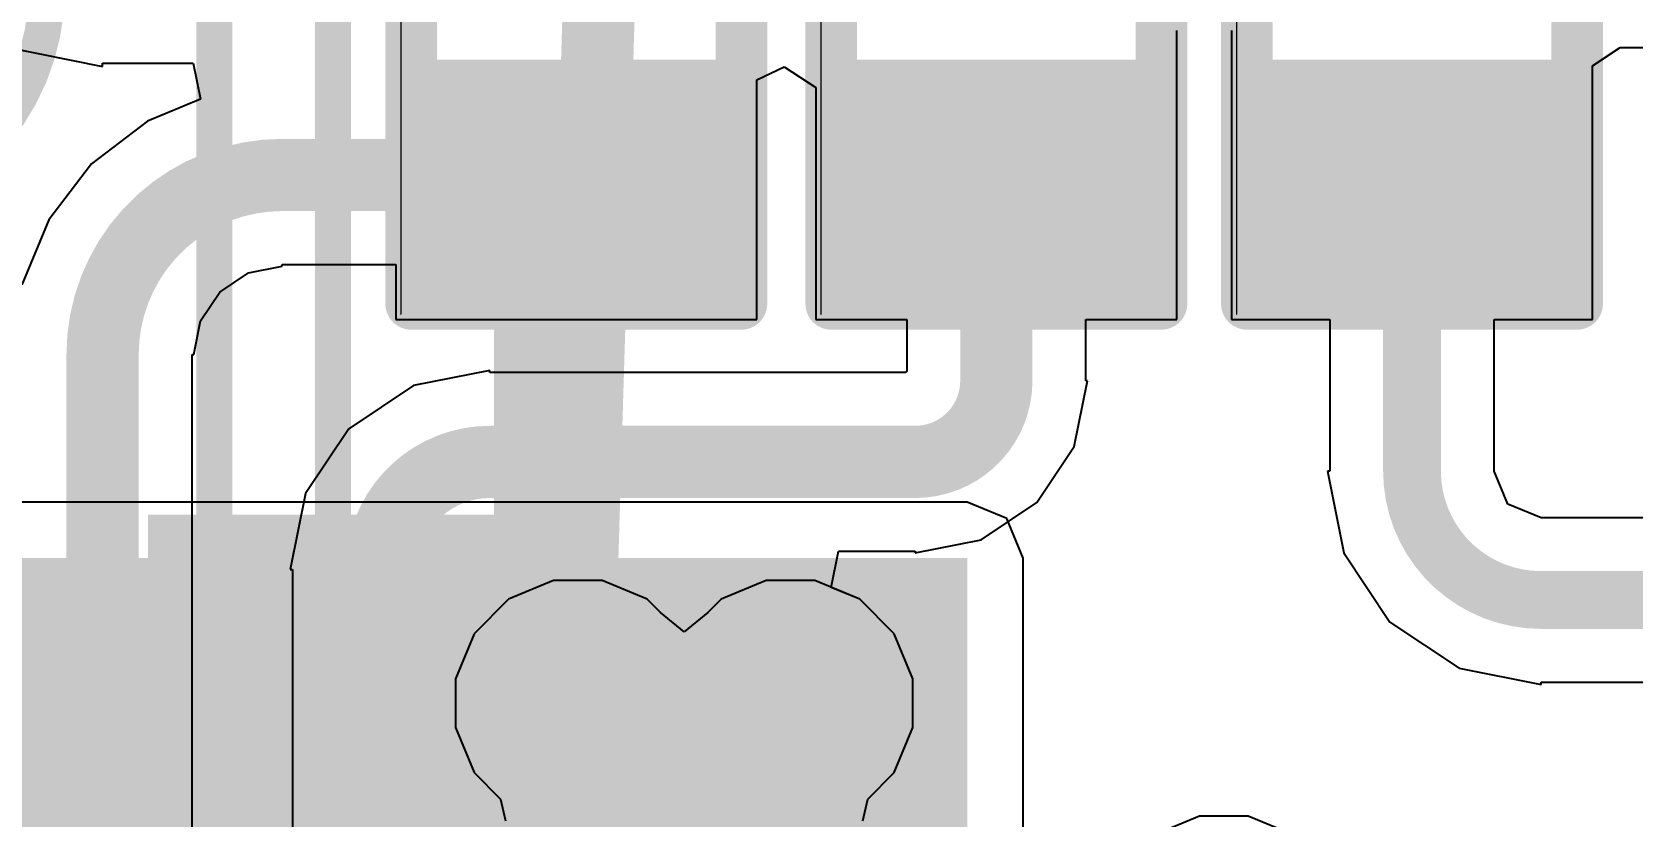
# Model space of a CAD drawing. Header units: inches. Extents: x -6 to 283, y -12 to 154.
# Drawn here: x 32.62 to 36.56, y -7.893 to -5.96 of the extents above; entities that cross this region are included whole.
import ezdxf

# ---------------------------------------------------------------- set-up
doc = ezdxf.new("R2010")
doc.units = ezdxf.units.IN
for name, color, linetype in [('Bottom Layer', 5, 'Continuous'), ('Drill Drawing', 1, 'Continuous'), ('GND-1', 16, 'Continuous'), ('GND-2', 90, 'Continuous'), ('GND-3', 216, 'Continuous'), ('GND-4', 54, 'Continuous'), ('PWR-1', 156, 'Continuous'), ('PWR-2', 130, 'Continuous'), ('Signal L1', 76, 'Continuous'), ('Signal L2', 6, 'Continuous'), ('Top Layer', 1, 'Continuous'), ('Top Overlay', 2, 'Continuous'), ('Top Paste', 8, 'Continuous'), ('Top Solder', 216, 'Continuous'), ('Via Holes', 16, 'Continuous')]:
    doc.layers.add(name, color=color, linetype=linetype)
doc.styles.add('Arial Black_Bold', font='', dxfattribs={"height": 0.2})
doc.styles.get('Arial Black_Bold').set_extended_font_data('Arial Black', bold=True)

# ---------------------------------------------------------------- blocks, each defined once
blk = doc.blocks.new('R___0402_80')
at = {"layer": 'Top Layer'}
for points in [[(-0.6985, -0.3175), (-0.6985, 0.3175), (-0.2413, 0.3175), (-0.2413, -0.3175)], [(0.2413, -0.3175), (0.2413, 0.3175), (0.6985, 0.3175), (0.6985, -0.3175)]]:
    blk.add_hatch(color=1, dxfattribs=at).paths.add_polyline_path(points)
at = {"layer": 'Top Paste'}
for points in [[(-0.6985, -0.3175), (-0.6985, 0.3175), (-0.2413, 0.3175), (-0.2413, -0.3175)], [(0.2413, -0.3175), (0.2413, 0.3175), (0.6985, 0.3175), (0.6985, -0.3175)]]:
    blk.add_hatch(color=8, dxfattribs=at).paths.add_polyline_path(points)
at = {"layer": 'Top Solder'}
for points in [[(-0.7535, -0.3725), (-0.7535, 0.3725), (-0.1863, 0.3725), (-0.1863, -0.3725)], [(0.1863, -0.3725), (0.1863, 0.3725), (0.7535, 0.3725), (0.7535, -0.3725)]]:
    blk.add_hatch(color=216, dxfattribs=at).paths.add_polyline_path(points)
at = {"layer": 'Top Overlay'}
for points in [[(-0.7874, -0.4064, 0.127, 0.127, 0), (-0.7874, 0.4064, 0.127, 0.127, 0)], [(0.7874, 0.4064, 0.127, 0.127, 0), (-0.7874, 0.4064, 0.127, 0.127, 0)], [(0.7874, -0.4064, 0.127, 0.127, 0), (0.7874, 0.4064, 0.127, 0.127, 0)], [(0.7874, -0.4064, 0.127, 0.127, 0), (-0.7874, -0.4064, 0.127, 0.127, 0)], [(0.8128, -0.4318, 0.00323, 0.00323, 0), (-0.8128, -0.4318, 0.00323, 0.00323, 0)]]:
    blk.add_lwpolyline(points, format="xyseb", dxfattribs=at)
for points in [[(-0.8191, 0.4064, 0.0635, 0.0635, 1), (-0.7556, 0.4064, 0.0635, 0.0635, 1)], [(-0.8191, 0.4064, 0.0635, 0.0635, 1), (-0.7556, 0.4064, 0.0635, 0.0635, 1)], [(0.7556, 0.4064, 0.0635, 0.0635, 1), (0.8191, 0.4064, 0.0635, 0.0635, 1)], [(0.7556, 0.4064, 0.0635, 0.0635, 1), (0.8191, 0.4064, 0.0635, 0.0635, 1)], [(-0.8191, -0.4064, 0.0635, 0.0635, 1), (-0.7556, -0.4064, 0.0635, 0.0635, 1)], [(-0.8191, -0.4064, 0.0635, 0.0635, 1), (-0.7556, -0.4064, 0.0635, 0.0635, 1)], [(0.7556, -0.4064, 0.0635, 0.0635, 1), (0.8191, -0.4064, 0.0635, 0.0635, 1)], [(0.7556, -0.4064, 0.0635, 0.0635, 1), (0.8191, -0.4064, 0.0635, 0.0635, 1)], [(-0.8136, -0.4318, 0.00161, 0.00161, 1), (-0.812, -0.4318, 0.00161, 0.00161, 1)], [(0.812, -0.4318, 0.00161, 0.00161, 1), (0.8136, -0.4318, 0.00161, 0.00161, 1)]]:
    blk.add_lwpolyline(points, format="xyseb", close=True, dxfattribs=at)
blk = doc.blocks.new('R___0402_81')
at = {"layer": 'Top Layer'}
for points in [[(-0.6985, -0.3175), (-0.6985, 0.3175), (-0.2413, 0.3175), (-0.2413, -0.3175)], [(0.2413, -0.3175), (0.2413, 0.3175), (0.6985, 0.3175), (0.6985, -0.3175)]]:
    blk.add_hatch(color=1, dxfattribs=at).paths.add_polyline_path(points)
at = {"layer": 'Top Paste'}
for points in [[(-0.6985, -0.3175), (-0.6985, 0.3175), (-0.2413, 0.3175), (-0.2413, -0.3175)], [(0.2413, -0.3175), (0.2413, 0.3175), (0.6985, 0.3175), (0.6985, -0.3175)]]:
    blk.add_hatch(color=8, dxfattribs=at).paths.add_polyline_path(points)
at = {"layer": 'Top Solder'}
for points in [[(-0.7535, -0.3725), (-0.7535, 0.3725), (-0.1863, 0.3725), (-0.1863, -0.3725)], [(0.1863, -0.3725), (0.1863, 0.3725), (0.7535, 0.3725), (0.7535, -0.3725)]]:
    blk.add_hatch(color=216, dxfattribs=at).paths.add_polyline_path(points)
at = {"layer": 'Top Overlay'}
for points in [[(-0.7874, -0.4064, 0.127, 0.127, 0), (-0.7874, 0.4064, 0.127, 0.127, 0)], [(0.7874, 0.4064, 0.127, 0.127, 0), (-0.7874, 0.4064, 0.127, 0.127, 0)], [(0.7874, -0.4064, 0.127, 0.127, 0), (0.7874, 0.4064, 0.127, 0.127, 0)], [(0.7874, -0.4064, 0.127, 0.127, 0), (-0.7874, -0.4064, 0.127, 0.127, 0)], [(0.8128, -0.4318, 0.00323, 0.00323, 0), (-0.8128, -0.4318, 0.00323, 0.00323, 0)]]:
    blk.add_lwpolyline(points, format="xyseb", dxfattribs=at)
for points in [[(-0.8191, 0.4064, 0.0635, 0.0635, 1), (-0.7556, 0.4064, 0.0635, 0.0635, 1)], [(-0.8191, 0.4064, 0.0635, 0.0635, 1), (-0.7556, 0.4064, 0.0635, 0.0635, 1)], [(0.7556, 0.4064, 0.0635, 0.0635, 1), (0.8191, 0.4064, 0.0635, 0.0635, 1)], [(0.7556, 0.4064, 0.0635, 0.0635, 1), (0.8191, 0.4064, 0.0635, 0.0635, 1)], [(-0.8191, -0.4064, 0.0635, 0.0635, 1), (-0.7556, -0.4064, 0.0635, 0.0635, 1)], [(-0.8191, -0.4064, 0.0635, 0.0635, 1), (-0.7556, -0.4064, 0.0635, 0.0635, 1)], [(0.7556, -0.4064, 0.0635, 0.0635, 1), (0.8191, -0.4064, 0.0635, 0.0635, 1)], [(0.7556, -0.4064, 0.0635, 0.0635, 1), (0.8191, -0.4064, 0.0635, 0.0635, 1)], [(-0.8136, -0.4318, 0.00161, 0.00161, 1), (-0.812, -0.4318, 0.00161, 0.00161, 1)], [(0.812, -0.4318, 0.00161, 0.00161, 1), (0.8136, -0.4318, 0.00161, 0.00161, 1)]]:
    blk.add_lwpolyline(points, format="xyseb", close=True, dxfattribs=at)
blk = doc.blocks.new('R___0402_156')
at = {"layer": 'Top Layer'}
for points in [[(-0.6985, -0.3175), (-0.6985, 0.3175), (-0.2413, 0.3175), (-0.2413, -0.3175)], [(0.2413, -0.3175), (0.2413, 0.3175), (0.6985, 0.3175), (0.6985, -0.3175)]]:
    blk.add_hatch(color=1, dxfattribs=at).paths.add_polyline_path(points)
at = {"layer": 'Top Paste'}
for points in [[(-0.6985, -0.3175), (-0.6985, 0.3175), (-0.2413, 0.3175), (-0.2413, -0.3175)], [(0.2413, -0.3175), (0.2413, 0.3175), (0.6985, 0.3175), (0.6985, -0.3175)]]:
    blk.add_hatch(color=8, dxfattribs=at).paths.add_polyline_path(points)
at = {"layer": 'Top Solder'}
for points in [[(-0.7535, -0.3725), (-0.7535, 0.3725), (-0.1863, 0.3725), (-0.1863, -0.3725)], [(0.1863, -0.3725), (0.1863, 0.3725), (0.7535, 0.3725), (0.7535, -0.3725)]]:
    blk.add_hatch(color=216, dxfattribs=at).paths.add_polyline_path(points)
at = {"layer": 'Top Overlay'}
for points in [[(-0.7874, -0.4064, 0.127, 0.127, 0), (-0.7874, 0.4064, 0.127, 0.127, 0)], [(0.7874, 0.4064, 0.127, 0.127, 0), (-0.7874, 0.4064, 0.127, 0.127, 0)], [(0.7874, -0.4064, 0.127, 0.127, 0), (0.7874, 0.4064, 0.127, 0.127, 0)], [(0.7874, -0.4064, 0.127, 0.127, 0), (-0.7874, -0.4064, 0.127, 0.127, 0)], [(0.8128, -0.4318, 0.00323, 0.00323, 0), (-0.8128, -0.4318, 0.00323, 0.00323, 0)]]:
    blk.add_lwpolyline(points, format="xyseb", dxfattribs=at)
for points in [[(-0.8191, 0.4064, 0.0635, 0.0635, 1), (-0.7556, 0.4064, 0.0635, 0.0635, 1)], [(-0.8191, 0.4064, 0.0635, 0.0635, 1), (-0.7556, 0.4064, 0.0635, 0.0635, 1)], [(0.7556, 0.4064, 0.0635, 0.0635, 1), (0.8191, 0.4064, 0.0635, 0.0635, 1)], [(0.7556, 0.4064, 0.0635, 0.0635, 1), (0.8191, 0.4064, 0.0635, 0.0635, 1)], [(-0.8191, -0.4064, 0.0635, 0.0635, 1), (-0.7556, -0.4064, 0.0635, 0.0635, 1)], [(-0.8191, -0.4064, 0.0635, 0.0635, 1), (-0.7556, -0.4064, 0.0635, 0.0635, 1)], [(0.7556, -0.4064, 0.0635, 0.0635, 1), (0.8191, -0.4064, 0.0635, 0.0635, 1)], [(0.7556, -0.4064, 0.0635, 0.0635, 1), (0.8191, -0.4064, 0.0635, 0.0635, 1)], [(-0.8136, -0.4318, 0.00161, 0.00161, 1), (-0.812, -0.4318, 0.00161, 0.00161, 1)], [(0.812, -0.4318, 0.00161, 0.00161, 1), (0.8136, -0.4318, 0.00161, 0.00161, 1)]]:
    blk.add_lwpolyline(points, format="xyseb", close=True, dxfattribs=at)

msp = doc.modelspace()

# ---------------------------------------------------------------- hatches: boundary and pattern name
at = {"layer": 'Bottom Layer'}
for points in [[(32.4478, -9.2275), (34.9217, -9.2275), (34.9217, -7.2555), (32.4478, -7.2555)], [(31.2137, -9.2275), (34.9217, -9.2275), (34.9217, -7.877), (31.2137, -7.877)]]:
    msp.add_hatch(color=5, dxfattribs=at).paths.add_polyline_path(points)
h = msp.add_hatch(color=5, dxfattribs=at)
edge = h.paths.add_edge_path()
edge.add_arc((33.9633, -7.6127), 0.2, 0, 360)
h = msp.add_hatch(color=5, dxfattribs=at)
edge = h.paths.add_edge_path()
edge.add_arc((34.4863, -7.6127), 0.2, 0, 360)
at = {"layer": 'GND-1'}
h = msp.add_hatch(color=16, dxfattribs=at)
edge = h.paths.add_edge_path()
edge.add_arc((33.9633, -7.6127), 0.2, 0, 360)
h = msp.add_hatch(color=16, dxfattribs=at)
edge = h.paths.add_edge_path()
edge.add_arc((34.4863, -7.6127), 0.2, 0, 360)
at = {"layer": 'GND-2'}
h = msp.add_hatch(color=90, dxfattribs=at)
edge = h.paths.add_edge_path()
edge.add_arc((33.9633, -7.6127), 0.2, 0, 360)
h = msp.add_hatch(color=90, dxfattribs=at)
edge = h.paths.add_edge_path()
edge.add_arc((34.4863, -7.6127), 0.2, 0, 360)
at = {"layer": 'GND-3'}
h = msp.add_hatch(color=216, dxfattribs=at)
edge = h.paths.add_edge_path()
edge.add_arc((33.9633, -7.6127), 0.2, 0, 360)
h = msp.add_hatch(color=216, dxfattribs=at)
edge = h.paths.add_edge_path()
edge.add_arc((34.4863, -7.6127), 0.2, 0, 360)
at = {"layer": 'GND-4'}
h = msp.add_hatch(color=54, dxfattribs=at)
edge = h.paths.add_edge_path()
edge.add_arc((33.9633, -7.6127), 0.2, 0, 360)
h = msp.add_hatch(color=54, dxfattribs=at)
edge = h.paths.add_edge_path()
edge.add_arc((34.4863, -7.6127), 0.2, 0, 360)
at = {"layer": 'PWR-1'}
h = msp.add_hatch(color=156, dxfattribs=at)
edge = h.paths.add_edge_path()
edge.add_arc((33.9633, -7.6127), 0.2, 0, 360)
h = msp.add_hatch(color=156, dxfattribs=at)
edge = h.paths.add_edge_path()
edge.add_arc((34.4863, -7.6127), 0.2, 0, 360)
at = {"layer": 'PWR-2'}
h = msp.add_hatch(color=130, dxfattribs=at)
edge = h.paths.add_edge_path()
edge.add_arc((33.9633, -7.6127), 0.2, 0, 360)
h = msp.add_hatch(color=130, dxfattribs=at)
edge = h.paths.add_edge_path()
edge.add_arc((34.4863, -7.6127), 0.2, 0, 360)
at = {"layer": 'Signal L1'}
h = msp.add_hatch(color=76, dxfattribs=at)
edge = h.paths.add_edge_path()
edge.add_arc((33.9633, -7.6127), 0.2, 0, 360)
h = msp.add_hatch(color=76, dxfattribs=at)
edge = h.paths.add_edge_path()
edge.add_arc((34.4863, -7.6127), 0.2, 0, 360)
at = {"layer": 'Signal L2'}
h = msp.add_hatch(color=6, dxfattribs=at)
edge = h.paths.add_edge_path()
edge.add_arc((33.9633, -7.6127), 0.2, 0, 360)
h = msp.add_hatch(color=6, dxfattribs=at)
edge = h.paths.add_edge_path()
edge.add_arc((34.4863, -7.6127), 0.2, 0, 360)
at = {"layer": 'Top Layer'}
h = msp.add_hatch(color=1, dxfattribs=at)
edge = h.paths.add_edge_path()
edge.add_arc((33.9633, -7.6127), 0.2, 0, 360)
h = msp.add_hatch(color=1, dxfattribs=at)
edge = h.paths.add_edge_path()
edge.add_arc((34.4863, -7.6127), 0.2, 0, 360)
at = {"layer": 'Via Holes'}
h = msp.add_hatch(color=7, dxfattribs=at)
edge = h.paths.add_edge_path()
edge.add_arc((33.9633, -7.6127), 0.1, 0, 360)
h = msp.add_hatch(color=7, dxfattribs=at)
edge = h.paths.add_edge_path()
edge.add_arc((34.4863, -7.6127), 0.1, 0, 360)

# ---------------------------------------------------------------- linework, layer by layer
at = {"layer": 'Bottom Layer'}
for p, q in [((34.9217, -7.118), (32.4478, -7.118)), ((35.0189, -7.1583), (34.9217, -7.118)), ((35.0592, -7.2555), (35.0189, -7.1583)), ((35.0592, -9.2275), (35.0592, -7.2555))]:
    msp.add_line(p, q, dxfattribs=at)
at = {"layer": 'Drill Drawing'}
for points in [[(33.7093, -7.3587, 0.0508, 0.0508, 0), (34.2173, -7.3587, 0.0508, 0.0508, 0)], [(33.7093, -7.8667, 0.0508, 0.0508, 0), (33.7093, -7.3587, 0.0508, 0.0508, 0)], [(34.2173, -7.8667, 0.0508, 0.0508, 0), (34.2173, -7.3587, 0.0508, 0.0508, 0)], [(34.2323, -7.3587, 0.0508, 0.0508, 0), (34.7403, -7.3587, 0.0508, 0.0508, 0)], [(34.2323, -7.8667, 0.0508, 0.0508, 0), (34.2323, -7.3587, 0.0508, 0.0508, 0)], [(34.7403, -7.8667, 0.0508, 0.0508, 0), (34.7403, -7.3587, 0.0508, 0.0508, 0)], [(33.7093, -7.8667, 0.0508, 0.0508, 0), (34.2173, -7.8667, 0.0508, 0.0508, 0)], [(34.2323, -7.8667, 0.0508, 0.0508, 0), (34.7403, -7.8667, 0.0508, 0.0508, 0)]]:
    msp.add_lwpolyline(points, format="xyseb", dxfattribs=at)
for points in [[(33.6966, -7.3587, 0.0254, 0.0254, 1), (33.722, -7.3587, 0.0254, 0.0254, 1)], [(33.6966, -7.3587, 0.0254, 0.0254, 1), (33.722, -7.3587, 0.0254, 0.0254, 1)], [(34.2046, -7.3587, 0.0254, 0.0254, 1), (34.23, -7.3587, 0.0254, 0.0254, 1)], [(34.2046, -7.3587, 0.0254, 0.0254, 1), (34.23, -7.3587, 0.0254, 0.0254, 1)], [(34.2196, -7.3587, 0.0254, 0.0254, 1), (34.245, -7.3587, 0.0254, 0.0254, 1)], [(34.2196, -7.3587, 0.0254, 0.0254, 1), (34.245, -7.3587, 0.0254, 0.0254, 1)], [(34.7276, -7.3587, 0.0254, 0.0254, 1), (34.753, -7.3587, 0.0254, 0.0254, 1)], [(34.7276, -7.3587, 0.0254, 0.0254, 1), (34.753, -7.3587, 0.0254, 0.0254, 1)], [(33.6966, -7.8667, 0.0254, 0.0254, 1), (33.722, -7.8667, 0.0254, 0.0254, 1)], [(33.6966, -7.8667, 0.0254, 0.0254, 1), (33.722, -7.8667, 0.0254, 0.0254, 1)], [(34.2046, -7.8667, 0.0254, 0.0254, 1), (34.23, -7.8667, 0.0254, 0.0254, 1)], [(34.2046, -7.8667, 0.0254, 0.0254, 1), (34.23, -7.8667, 0.0254, 0.0254, 1)], [(34.2196, -7.8667, 0.0254, 0.0254, 1), (34.245, -7.8667, 0.0254, 0.0254, 1)], [(34.2196, -7.8667, 0.0254, 0.0254, 1), (34.245, -7.8667, 0.0254, 0.0254, 1)], [(34.7276, -7.8667, 0.0254, 0.0254, 1), (34.753, -7.8667, 0.0254, 0.0254, 1)], [(34.7276, -7.8667, 0.0254, 0.0254, 1), (34.753, -7.8667, 0.0254, 0.0254, 1)]]:
    msp.add_lwpolyline(points, format="xyseb", close=True, dxfattribs=at)
at = {"layer": 'GND-1'}
for p, q in [((33.9033, -7.3111), (33.7924, -7.357)), ((34.0233, -7.3111), (33.9033, -7.3111)), ((34.1341, -7.357), (34.0233, -7.3111)), ((34.4263, -7.3111), (34.3155, -7.357)), ((34.5463, -7.3111), (34.4263, -7.3111)), ((34.6572, -7.357), (34.5463, -7.3111)), ((33.7924, -7.357), (33.7076, -7.4418)), ((34.1667, -7.3896), (34.1341, -7.357)), ((34.3155, -7.357), (34.2829, -7.3896)), ((34.742, -7.4418), (34.6572, -7.357)), ((34.2248, -7.437), (34.1667, -7.3896)), ((34.2829, -7.3896), (34.2248, -7.437)), ((33.7076, -7.4418), (33.6617, -7.5527)), ((34.7879, -7.5527), (34.742, -7.4418)), ((33.6617, -7.5527), (33.6617, -7.6727)), ((34.7879, -7.6727), (34.7879, -7.5527)), ((33.6617, -7.6727), (33.7076, -7.7835)), ((34.742, -7.7835), (34.7879, -7.6727)), ((33.7076, -7.7835), (33.773, -7.8489)), ((34.6766, -7.8489), (34.742, -7.7835)), ((33.773, -7.8489), (33.7848, -7.9027)), ((34.6647, -7.9027), (34.6766, -7.8489))]:
    msp.add_line(p, q, dxfattribs=at)
at = {"layer": 'GND-2'}
for p, q in [((33.9033, -7.3111), (33.7924, -7.357)), ((34.0233, -7.3111), (33.9033, -7.3111)), ((34.1341, -7.357), (34.0233, -7.3111)), ((34.4263, -7.3111), (34.3155, -7.357)), ((34.5463, -7.3111), (34.4263, -7.3111)), ((34.6572, -7.357), (34.5463, -7.3111)), ((33.7924, -7.357), (33.7076, -7.4418)), ((34.1667, -7.3896), (34.1341, -7.357)), ((34.3155, -7.357), (34.2829, -7.3896)), ((34.742, -7.4418), (34.6572, -7.357)), ((34.2248, -7.437), (34.1667, -7.3896)), ((34.2829, -7.3896), (34.2248, -7.437)), ((33.7076, -7.4418), (33.6617, -7.5527)), ((34.7879, -7.5527), (34.742, -7.4418)), ((33.6617, -7.5527), (33.6617, -7.6727)), ((34.7879, -7.6727), (34.7879, -7.5527)), ((33.6617, -7.6727), (33.7076, -7.7835)), ((34.742, -7.7835), (34.7879, -7.6727)), ((33.7076, -7.7835), (33.773, -7.8489)), ((34.6766, -7.8489), (34.742, -7.7835)), ((33.773, -7.8489), (33.7848, -7.9027)), ((34.6647, -7.9027), (34.6766, -7.8489))]:
    msp.add_line(p, q, dxfattribs=at)
at = {"layer": 'GND-3'}
for p, q in [((33.9033, -7.3111), (33.7924, -7.357)), ((34.0233, -7.3111), (33.9033, -7.3111)), ((34.1341, -7.357), (34.0233, -7.3111)), ((34.4263, -7.3111), (34.3155, -7.357)), ((34.5463, -7.3111), (34.4263, -7.3111)), ((34.6572, -7.357), (34.5463, -7.3111)), ((33.7924, -7.357), (33.7076, -7.4418)), ((34.1667, -7.3896), (34.1341, -7.357)), ((34.3155, -7.357), (34.2829, -7.3896)), ((34.742, -7.4418), (34.6572, -7.357)), ((34.2248, -7.437), (34.1667, -7.3896)), ((34.2829, -7.3896), (34.2248, -7.437)), ((33.7076, -7.4418), (33.6617, -7.5527)), ((34.7879, -7.5527), (34.742, -7.4418)), ((33.6617, -7.5527), (33.6617, -7.6727)), ((34.7879, -7.6727), (34.7879, -7.5527)), ((33.6617, -7.6727), (33.7076, -7.7835)), ((34.742, -7.7835), (34.7879, -7.6727)), ((33.7076, -7.7835), (33.773, -7.8489)), ((34.6766, -7.8489), (34.742, -7.7835)), ((33.773, -7.8489), (33.7848, -7.9027)), ((34.6647, -7.9027), (34.6766, -7.8489))]:
    msp.add_line(p, q, dxfattribs=at)
at = {"layer": 'GND-4'}
for p, q in [((33.9033, -7.3111), (33.7924, -7.357)), ((34.0233, -7.3111), (33.9033, -7.3111)), ((34.1341, -7.357), (34.0233, -7.3111)), ((34.4263, -7.3111), (34.3155, -7.357)), ((34.5463, -7.3111), (34.4263, -7.3111)), ((34.6572, -7.357), (34.5463, -7.3111)), ((33.7924, -7.357), (33.7076, -7.4418)), ((34.1667, -7.3896), (34.1341, -7.357)), ((34.3155, -7.357), (34.2829, -7.3896)), ((34.742, -7.4418), (34.6572, -7.357)), ((34.2248, -7.437), (34.1667, -7.3896)), ((34.2829, -7.3896), (34.2248, -7.437)), ((33.7076, -7.4418), (33.6617, -7.5527)), ((34.7879, -7.5527), (34.742, -7.4418)), ((33.6617, -7.5527), (33.6617, -7.6727)), ((34.7879, -7.6727), (34.7879, -7.5527)), ((33.6617, -7.6727), (33.7076, -7.7835)), ((34.742, -7.7835), (34.7879, -7.6727)), ((33.7076, -7.7835), (33.773, -7.8489)), ((34.6766, -7.8489), (34.742, -7.7835)), ((33.773, -7.8489), (33.7848, -7.9027)), ((34.6647, -7.9027), (34.6766, -7.8489))]:
    msp.add_line(p, q, dxfattribs=at)
at = {"layer": 'PWR-1'}
for p, q in [((33.9033, -7.3111), (33.7924, -7.357)), ((34.0233, -7.3111), (33.9033, -7.3111)), ((34.1341, -7.357), (34.0233, -7.3111)), ((34.4263, -7.3111), (34.3155, -7.357)), ((34.5463, -7.3111), (34.4263, -7.3111)), ((34.6572, -7.357), (34.5463, -7.3111)), ((33.7924, -7.357), (33.7076, -7.4418)), ((34.1667, -7.3896), (34.1341, -7.357)), ((34.3155, -7.357), (34.2829, -7.3896)), ((34.742, -7.4418), (34.6572, -7.357)), ((34.2248, -7.437), (34.1667, -7.3896)), ((34.2829, -7.3896), (34.2248, -7.437)), ((33.7076, -7.4418), (33.6617, -7.5527)), ((34.7879, -7.5527), (34.742, -7.4418)), ((33.6617, -7.5527), (33.6617, -7.6727)), ((34.7879, -7.6727), (34.7879, -7.5527)), ((33.6617, -7.6727), (33.7076, -7.7835)), ((34.742, -7.7835), (34.7879, -7.6727)), ((33.7076, -7.7835), (33.773, -7.8489)), ((34.6766, -7.8489), (34.742, -7.7835)), ((33.773, -7.8489), (33.7848, -7.9027)), ((34.6647, -7.9027), (34.6766, -7.8489)), ((35.4931, -7.8912), (35.3823, -7.9371)), ((35.6131, -7.8912), (35.4931, -7.8912)), ((35.724, -7.9371), (35.6131, -7.8912))]:
    msp.add_line(p, q, dxfattribs=at)
at = {"layer": 'PWR-2'}
for p, q in [((35.4931, -7.8912), (35.3823, -7.9371)), ((35.6131, -7.8912), (35.4931, -7.8912)), ((35.724, -7.9371), (35.6131, -7.8912))]:
    msp.add_line(p, q, dxfattribs=at)
at = {"layer": 'Signal L1'}
for points in [[(33.0684, -7.5955, 0.0889, 0.0889, 0), (33.0684, 3.5992, 0.0889, 0.0889, 0)], [(33.3605, -7.5955, 0.0889, 0.0889, 0), (33.3605, 3.5992, 0.0889, 0.0889, 0)], [(32.656, -5.8557, 0.0889, 0.0889, -0.413681), (32.103, -6.4076, 0.0889, 0.0889, 0)], [(33.0684, -7.5977, 0.0889, 0.0889, -0.414021), (32.6894, -7.9765, 0.0889, 0.0889, 0)], [(33.3605, -7.598, 0.0889, 0.0889, -0.413986), (32.6894, -8.2686, 0.0889, 0.0889, 0)], [(33.0684, -7.5977, 0.0889, 0.0889, 0), (33.0684, -7.5955, 0.0889, 0.0889, 0)], [(33.3605, -7.5955, 0.0889, 0.0889, -0.000467), (33.3605, -7.5961, 0.0889, 0.0889, 0)], [(33.3605, -7.598, 0.0889, 0.0889, 0), (33.3605, -7.5961, 0.0889, 0.0889, 0)]]:
    msp.add_lwpolyline(points, format="xyseb", dxfattribs=at)
for points in [[(33.0462, -7.5955, 0.0445, 0.0445, 1), (33.0907, -7.5955, 0.0445, 0.0445, 1)], [(33.0462, -7.5955, 0.0445, 0.0445, 1), (33.0907, -7.5955, 0.0445, 0.0445, 1)], [(33.0462, -7.5977, 0.0445, 0.0445, 1), (33.0907, -7.5977, 0.0445, 0.0445, 1)], [(33.0462, -7.5977, 0.0445, 0.0445, 1), (33.0907, -7.5977, 0.0445, 0.0445, 1)], [(33.3383, -7.5955, 0.0445, 0.0445, 1), (33.3828, -7.5955, 0.0445, 0.0445, 1)], [(33.3383, -7.5955, 0.0445, 0.0445, 1), (33.3828, -7.5955, 0.0445, 0.0445, 1)], [(33.3383, -7.5961, 0.0445, 0.0445, 1), (33.3828, -7.5961, 0.0445, 0.0445, 1)], [(33.3383, -7.5961, 0.0445, 0.0445, 1), (33.3828, -7.5961, 0.0445, 0.0445, 1)], [(33.3383, -7.598, 0.0445, 0.0445, 1), (33.3828, -7.598, 0.0445, 0.0445, 1)], [(33.3383, -7.598, 0.0445, 0.0445, 1), (33.3828, -7.598, 0.0445, 0.0445, 1)]]:
    msp.add_lwpolyline(points, format="xyseb", close=True, dxfattribs=at)
at = {"layer": 'Signal L2'}
msp.add_lwpolyline([(33.9633, -7.6127, 0.1778, 0.1778, 0), (34.0163, -5.8441, 0.1778, 0.1778, 0)], format="xyseb", dxfattribs=at)
msp.add_lwpolyline([(33.9188, -7.6127, 0.0889, 0.0889, 1), (34.0077, -7.6127, 0.0889, 0.0889, 1)], format="xyseb", close=True, dxfattribs=at)
at = {"layer": 'Top Layer'}
for p, q in [((35.4377, -6.6677), (35.4377, -5.9565)), ((35.5718, -5.9565), (35.5718, -6.6677)), ((32.5573, -5.9976), (32.7933, -6.0446)), ((36.4608, -6.0434), (36.5286, -5.998)), ((36.5286, -5.998), (37.5967, -5.998)), ((32.7933, -6.0446), (32.7933, -6.0364)), ((32.7933, -6.0364), (33.0167, -6.0364)), ((33.0167, -6.0364), (33.0343, -6.1253)), ((34.4038, -6.078), (34.4709, -6.0462)), ((34.4709, -6.0462), (34.5487, -6.0964)), ((36.4608, -6.6677), (36.4608, -6.0434)), ((34.4038, -6.6677), (34.4038, -6.078)), ((34.5487, -6.0964), (34.5487, -6.6677)), ((33.0343, -6.1253), (32.9037, -6.1795)), ((32.9037, -6.1795), (32.7662, -6.285)), ((32.7662, -6.285), (32.6607, -6.4224)), ((32.6607, -6.4224), (32.5944, -6.5825)), ((33.1522, -6.5531), (33.2356, -6.5365)), ((33.2356, -6.5365), (33.2356, -6.5322)), ((33.2356, -6.5322), (33.5148, -6.5322)), ((33.5148, -6.5322), (33.5148, -6.6677)), ((33.0816, -6.6003), (33.1522, -6.5531)), ((33.0343, -6.671), (33.0816, -6.6003)), ((33.0178, -6.7543), (33.0343, -6.671)), ((33.5148, -6.6677), (34.4038, -6.6677)), ((34.5487, -6.6677), (34.773, -6.6677)), ((34.773, -6.6677), (34.773, -6.7962)), ((35.2133, -6.819), (35.2133, -6.6677)), ((35.2133, -6.6677), (35.4377, -6.6677)), ((35.5718, -6.6677), (35.8143, -6.6677)), ((35.8143, -6.6677), (35.8143, -7.0412)), ((36.2183, -7.0412), (36.2183, -6.6677)), ((36.2183, -6.6677), (36.4608, -6.6677)), ((33.0135, -8.9776), (33.0135, -6.7543)), ((33.0135, -6.7543), (33.0178, -6.7543)), ((33.7461, -6.7934), (33.5583, -6.8307)), ((33.7461, -6.7986), (33.7461, -6.7934)), ((34.7706, -6.7986), (33.7461, -6.7986)), ((34.7713, -6.7969), (34.7706, -6.7986)), ((34.773, -6.7962), (34.7713, -6.7969)), ((33.5583, -6.8307), (33.3991, -6.9371)), ((35.1849, -6.9811), (35.2172, -6.819)), ((35.2172, -6.819), (35.2133, -6.819)), ((33.3991, -6.9371), (33.2928, -7.0963)), ((35.0931, -7.1186), (35.1849, -6.9811)), ((35.8143, -7.0412), (35.8081, -7.0412)), ((35.8081, -7.0412), (35.8481, -7.2423)), ((36.2184, -7.0412), (36.2183, -7.0412)), ((36.2522, -7.1228), (36.2184, -7.0412)), ((33.2928, -7.0963), (33.2554, -7.284)), ((34.9556, -7.2105), (35.0931, -7.1186)), ((36.3338, -7.1566), (36.2522, -7.1228)), ((36.3338, -7.1567), (36.3338, -7.1566)), ((36.7896, -7.1567), (36.3338, -7.1567)), ((34.7934, -7.2428), (34.9556, -7.2105)), ((34.5866, -7.3277), (34.6043, -7.2388)), ((34.6043, -7.2388), (34.7934, -7.2388)), ((34.7934, -7.2388), (34.7934, -7.2428)), ((35.8481, -7.2423), (35.9621, -7.4129)), ((33.2554, -7.284), (33.2606, -7.284)), ((33.2606, -7.284), (33.2606, -9.908)), ((34.6572, -7.357), (34.5866, -7.3277)), ((34.742, -7.4418), (34.6572, -7.357)), ((34.7879, -7.5527), (34.742, -7.4418)), ((35.9621, -7.4129), (36.1326, -7.5269)), ((34.7879, -7.6727), (34.7879, -7.5527)), ((36.1326, -7.5269), (36.3338, -7.5669)), ((36.3338, -7.5669), (36.3338, -7.5607)), ((36.3338, -7.5607), (36.7896, -7.5607)), ((34.742, -7.7835), (34.7879, -7.6727)), ((34.6766, -7.8489), (34.742, -7.7835)), ((34.6647, -7.9027), (34.6766, -7.8489))]:
    msp.add_line(p, q, dxfattribs=at)
for points in [[(32.7933, -6.7543, 0.1778, 0.1778, -0.414214), (33.2356, -6.3121, 0.1778, 0.1778, 0)], [(33.2356, -6.3121, 0.1778, 0.1778, 0), (33.9593, -6.3121, 0.1778, 0.1778, 0)], [(34.9932, -6.819, 0.1778, 0.1778, 0), (34.9932, -6.3121, 0.1778, 0.1778, 0)], [(36.0163, -7.0412, 0.1422, 0.1422, 0), (36.0163, -6.3121, 0.1422, 0.1422, 0)], [(32.7933, -8.9776, 0.1778, 0.1778, 0), (32.7933, -6.7543, 0.1778, 0.1778, 0)], [(34.9932, -6.819, 0.1778, 0.1778, -0.414214), (34.7934, -7.0187, 0.1778, 0.1778, 0)], [(33.4807, -7.284, 0.1778, 0.1778, -0.414214), (33.7461, -7.0187, 0.1778, 0.1778, 0)], [(33.7461, -7.0187, 0.1778, 0.1778, 0), (34.7934, -7.0187, 0.1778, 0.1778, 0)], [(36.3338, -7.3587, 0.1422, 0.1422, -0.414214), (36.0163, -7.0412, 0.1422, 0.1422, 0)], [(33.4807, -10.0146, 0.1778, 0.1778, 0), (33.4807, -7.284, 0.1778, 0.1778, 0)], [(36.3338, -7.3587, 0.1422, 0.1422, 0), (36.9434, -7.3587, 0.1422, 0.1422, 0)]]:
    msp.add_lwpolyline(points, format="xyseb", dxfattribs=at)
for points in [[(33.1911, -6.3121, 0.0889, 0.0889, 1), (33.28, -6.3121, 0.0889, 0.0889, 1)], [(33.1911, -6.3121, 0.0889, 0.0889, 1), (33.28, -6.3121, 0.0889, 0.0889, 1)], [(33.9148, -6.3121, 0.0889, 0.0889, 1), (34.0037, -6.3121, 0.0889, 0.0889, 1)], [(34.9487, -6.3121, 0.0889, 0.0889, 1), (35.0376, -6.3121, 0.0889, 0.0889, 1)], [(35.9808, -6.3121, 0.0711, 0.0711, 1), (36.0519, -6.3121, 0.0711, 0.0711, 1)], [(32.7489, -6.7543, 0.0889, 0.0889, 1), (32.8378, -6.7543, 0.0889, 0.0889, 1)], [(32.7489, -6.7543, 0.0889, 0.0889, 1), (32.8378, -6.7543, 0.0889, 0.0889, 1)], [(34.9487, -6.819, 0.0889, 0.0889, 1), (35.0376, -6.819, 0.0889, 0.0889, 1)], [(34.9487, -6.819, 0.0889, 0.0889, 1), (35.0376, -6.819, 0.0889, 0.0889, 1)], [(33.7016, -7.0187, 0.0889, 0.0889, 1), (33.7905, -7.0187, 0.0889, 0.0889, 1)], [(33.7016, -7.0187, 0.0889, 0.0889, 1), (33.7905, -7.0187, 0.0889, 0.0889, 1)], [(34.749, -7.0187, 0.0889, 0.0889, 1), (34.8379, -7.0187, 0.0889, 0.0889, 1)], [(34.749, -7.0187, 0.0889, 0.0889, 1), (34.8379, -7.0187, 0.0889, 0.0889, 1)], [(35.9808, -7.0412, 0.0711, 0.0711, 1), (36.0519, -7.0412, 0.0711, 0.0711, 1)], [(35.9808, -7.0412, 0.0711, 0.0711, 1), (36.0519, -7.0412, 0.0711, 0.0711, 1)], [(33.4363, -7.284, 0.0889, 0.0889, 1), (33.5252, -7.284, 0.0889, 0.0889, 1)], [(33.4363, -7.284, 0.0889, 0.0889, 1), (33.5252, -7.284, 0.0889, 0.0889, 1)], [(36.2983, -7.3587, 0.0711, 0.0711, 1), (36.3694, -7.3587, 0.0711, 0.0711, 1)], [(36.2983, -7.3587, 0.0711, 0.0711, 1), (36.3694, -7.3587, 0.0711, 0.0711, 1)]]:
    msp.add_lwpolyline(points, format="xyseb", close=True, dxfattribs=at)

# ---------------------------------------------------------------- block references
at = {"rotation": 270}
for name, p in [('R___0402_80', (33.9593, -5.8422)), ('R___0402_81', (34.9932, -5.8422)), ('R___0402_156', (36.0163, -5.8422))]:
    msp.add_blockref(name, p, dxfattribs=at)

# ---------------------------------------------------------------- texts
at = {"layer": 'Top Overlay', "style": 'Arial Black_Bold'}
msp.add_text('SCL', height=1.016, rotation=90, dxfattribs=at).set_placement((33.9209, -9.7482))

doc.saveas('drawing.dxf')
